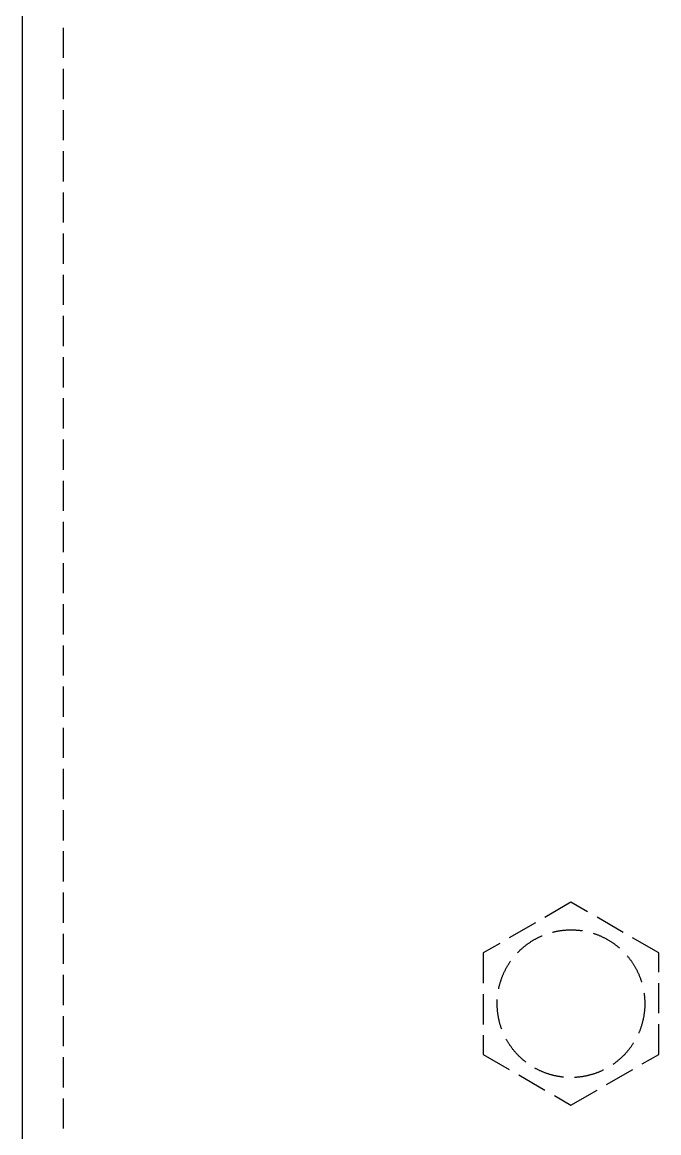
# Model space of a CAD drawing. Extents: x 184 to 644, y -178 to 161.
# Drawn here: x 293.5 to 316.7, y -10.65 to 29.8 of the extents above; entities that cross this region are included whole.
import ezdxf

# ---------------------------------------------------------------- set-up
doc = ezdxf.new("R2010")
doc.units = 0
doc.layers.add('BLACK', color=7, linetype='CONTINUOUS')

msp = doc.modelspace()

# ---------------------------------------------------------------- linework, layer by layer
at = {"layer": 'BLACK', "linetype": 'CONTINUOUS'}
for p, q in [((293.5, 61.5), (293.5, -178.5)), ((295, 28.5), (295, 29.6)), ((295, 27), (295, 28.1)), ((295, 25.5), (295, 26.6)), ((295, 24), (295, 25.1)), ((295, 22.5), (295, 23.6)), ((295, 21), (295, 22.1)), ((295, 19.5), (295, 20.6)), ((295, 18), (295, 19.1)), ((295, 16.5), (295, 17.6)), ((295, 15), (295, 16.1)), ((295, 13.5), (295, 14.6)), ((295, 12), (295, 13.1)), ((295, 10.5), (295, 11.6)), ((295, 9), (295, 10.1)), ((295, 7.5), (295, 8.6)), ((295, 6), (295, 7.1)), ((295, 4.5), (295, 5.6)), ((295, 3), (295, 4.1)), ((295, 1.5), (295, 2.6)), ((295, 0), (295, 1.1)), ((295, -1.5), (295, -0.4)), ((295, -3), (295, -1.9)), ((313.5, -2.254958), (312.547372, -2.804958)), ((314.101924, -2.602479), (313.5, -2.254958)), ((315.400962, -3.352479), (314.448334, -2.802479)), ((312.200962, -3.004958), (311.248334, -3.554958)), ((295, -4.5), (295, -3.4)), ((312.100297, -3.652843), (312.120397, -3.640715)), ((312.120397, -3.640715), (312.140601, -3.628764)), ((312.140601, -3.628764), (312.16091, -3.61699)), ((312.16091, -3.61699), (312.18132, -3.605393)), ((312.18132, -3.605393), (312.20183, -3.593975)), ((312.20183, -3.593975), (312.222439, -3.582736)), ((312.222439, -3.582736), (312.243146, -3.571677)), ((312.243146, -3.571677), (312.263949, -3.5608)), ((312.263949, -3.5608), (312.284845, -3.550105)), ((312.284845, -3.550105), (312.305834, -3.539592)), ((312.305834, -3.539592), (312.326914, -3.529263)), ((312.326914, -3.529263), (312.348083, -3.519118)), ((312.348083, -3.519118), (312.36934, -3.509158)), ((312.36934, -3.509158), (312.390684, -3.499384)), ((312.390684, -3.499384), (312.412111, -3.489797)), ((312.412111, -3.489797), (312.433622, -3.480397)), ((312.433622, -3.480397), (312.452164, -3.472473)), ((312.830777, -3.344575), (312.853538, -3.338834)), ((312.853538, -3.338834), (312.876349, -3.333292)), ((312.876349, -3.333292), (312.899208, -3.327949)), ((312.899208, -3.327949), (312.922112, -3.322806)), ((312.922112, -3.322806), (312.945061, -3.317864)), ((312.945061, -3.317864), (312.968051, -3.313121)), ((312.968051, -3.313121), (312.991082, -3.308579)), ((312.991082, -3.308579), (313.014152, -3.304239)), ((313.014152, -3.304239), (313.037259, -3.3001)), ((313.037259, -3.3001), (313.060401, -3.296163)), ((313.060401, -3.296163), (313.083577, -3.292428)), ((313.083577, -3.292428), (313.106784, -3.288895)), ((313.106784, -3.288895), (313.130021, -3.285565)), ((313.130021, -3.285565), (313.153286, -3.282438)), ((313.153286, -3.282438), (313.176578, -3.279513)), ((313.176578, -3.279513), (313.199895, -3.276793)), ((313.199895, -3.276793), (313.223234, -3.274276)), ((313.223234, -3.274276), (313.246594, -3.271962)), ((313.246594, -3.271962), (313.269974, -3.269853)), ((313.269974, -3.269853), (313.293371, -3.267948)), ((313.293371, -3.267948), (313.316784, -3.266247)), ((313.316784, -3.266247), (313.340211, -3.26475)), ((313.340211, -3.26475), (313.36365, -3.263458)), ((313.36365, -3.263458), (313.387099, -3.26237)), ((313.387099, -3.26237), (313.410557, -3.261487)), ((313.410557, -3.261487), (313.434022, -3.260809)), ((313.434022, -3.260809), (313.457492, -3.260336)), ((313.457492, -3.260336), (313.480965, -3.260067)), ((313.480965, -3.260067), (313.504439, -3.260004)), ((313.504439, -3.260004), (313.527913, -3.260145)), ((313.527913, -3.260145), (313.551386, -3.260491)), ((313.551386, -3.260491), (313.574854, -3.261042)), ((313.574854, -3.261042), (313.598316, -3.261797)), ((313.598316, -3.261797), (313.621771, -3.262758)), ((313.621771, -3.262758), (313.645217, -3.263923)), ((313.645217, -3.263923), (313.668651, -3.265292)), ((313.668651, -3.265292), (313.692073, -3.266866)), ((313.692073, -3.266866), (313.71548, -3.268644)), ((313.71548, -3.268644), (313.738871, -3.270627)), ((313.738871, -3.270627), (313.762244, -3.272813)), ((313.762244, -3.272813), (313.785596, -3.275204)), ((313.785596, -3.275204), (313.808927, -3.277798)), ((313.808927, -3.277798), (313.832234, -3.280596)), ((313.832234, -3.280596), (313.855516, -3.283596)), ((313.855516, -3.283596), (313.878771, -3.2868)), ((313.878771, -3.2868), (313.901997, -3.290207)), ((313.901997, -3.290207), (313.921924, -3.293295)), ((314.310863, -3.385122), (314.333215, -3.392295)), ((314.333215, -3.392295), (314.355503, -3.399664)), ((314.355503, -3.399664), (314.377726, -3.407226)), ((314.377726, -3.407226), (314.399882, -3.414983)), ((314.399882, -3.414983), (314.42197, -3.422932)), ((314.42197, -3.422932), (314.443987, -3.431074)), ((314.443987, -3.431074), (314.465933, -3.439408)), ((314.465933, -3.439408), (314.487805, -3.447932)), ((314.487805, -3.447932), (314.509601, -3.456648)), ((314.509601, -3.456648), (314.531321, -3.465553)), ((314.531321, -3.465553), (314.552963, -3.474648)), ((314.552963, -3.474648), (314.574524, -3.483931)), ((314.574524, -3.483931), (314.596003, -3.493401)), ((314.596003, -3.493401), (314.617399, -3.503059)), ((314.617399, -3.503059), (314.63871, -3.512903)), ((314.63871, -3.512903), (314.659934, -3.522933)), ((314.659934, -3.522933), (314.681069, -3.533148)), ((314.681069, -3.533148), (314.702115, -3.543546)), ((314.702115, -3.543546), (314.723069, -3.554128)), ((314.723069, -3.554128), (314.743931, -3.564893)), ((314.743931, -3.564893), (314.764697, -3.575839)), ((314.764697, -3.575839), (314.785367, -3.586966)), ((314.785367, -3.586966), (314.805939, -3.598272)), ((314.805939, -3.598272), (314.826412, -3.609758)), ((314.826412, -3.609758), (314.846784, -3.621422)), ((314.846784, -3.621422), (314.867053, -3.633264)), ((314.867053, -3.633264), (314.887218, -3.645282)), ((316.7, -4.102479), (315.747372, -3.552479)), ((310.901924, -3.754958), (310.3, -4.102479)), ((311.586142, -4.059697), (311.60271, -4.043067)), ((311.60271, -4.043067), (311.619424, -4.026583)), ((311.619424, -4.026583), (311.63628, -4.010245)), ((311.63628, -4.010245), (311.653278, -3.994056)), ((311.653278, -3.994056), (311.670417, -3.978015)), ((311.670417, -3.978015), (311.687695, -3.962124)), ((311.687695, -3.962124), (311.705112, -3.946384)), ((311.705112, -3.946384), (311.722665, -3.930797)), ((311.722665, -3.930797), (311.740353, -3.915364)), ((311.740353, -3.915364), (311.758175, -3.900086)), ((311.758175, -3.900086), (311.77613, -3.884964)), ((311.77613, -3.884964), (311.794217, -3.869999)), ((311.794217, -3.869999), (311.812433, -3.855193)), ((311.812433, -3.855193), (311.830777, -3.840546)), ((311.830777, -3.840546), (311.849249, -3.82606)), ((311.849249, -3.82606), (311.867847, -3.811735)), ((311.867847, -3.811735), (311.886568, -3.797574)), ((311.886568, -3.797574), (311.905413, -3.783576)), ((311.905413, -3.783576), (311.924379, -3.769743)), ((311.924379, -3.769743), (311.943465, -3.756077)), ((311.943465, -3.756077), (311.96267, -3.742577)), ((311.96267, -3.742577), (311.981992, -3.729246)), ((311.981992, -3.729246), (312.001429, -3.716083)), ((312.001429, -3.716083), (312.02098, -3.703091)), ((312.02098, -3.703091), (312.040644, -3.69027)), ((312.040644, -3.69027), (312.06042, -3.677621)), ((312.06042, -3.677621), (312.080304, -3.665145)), ((312.080304, -3.665145), (312.100297, -3.652843)), ((314.887218, -3.645282), (314.907277, -3.657475)), ((314.907277, -3.657475), (314.927229, -3.669843)), ((314.927229, -3.669843), (314.947073, -3.682384)), ((314.947073, -3.682384), (314.966806, -3.695099)), ((314.966806, -3.695099), (314.986428, -3.707985)), ((314.986428, -3.707985), (315.005936, -3.721041)), ((315.005936, -3.721041), (315.02533, -3.734268)), ((315.02533, -3.734268), (315.044608, -3.747663)), ((315.044608, -3.747663), (315.063767, -3.761226)), ((315.063767, -3.761226), (315.082808, -3.774956)), ((315.082808, -3.774956), (315.101729, -3.788851)), ((315.101729, -3.788851), (315.120527, -3.802911)), ((315.120527, -3.802911), (315.139202, -3.817134)), ((315.139202, -3.817134), (315.157752, -3.83152)), ((315.157752, -3.83152), (315.176176, -3.846067)), ((315.176176, -3.846067), (315.194472, -3.860774)), ((315.194472, -3.860774), (315.212639, -3.875641)), ((315.212639, -3.875641), (315.230676, -3.890665)), ((315.230676, -3.890665), (315.248581, -3.905846)), ((315.248581, -3.905846), (315.263855, -3.919011)), ((310.3, -4.102479), (310.3, -5.202479)), ((311.261937, -4.457628), (311.275046, -4.438154)), ((311.275046, -4.438154), (311.288323, -4.418796)), ((311.288323, -4.418796), (311.299864, -4.40226)), ((311.553443, -4.093386), (311.569719, -4.07647)), ((311.569719, -4.07647), (311.586142, -4.059697)), ((315.545285, -4.202742), (315.560454, -4.220657)), ((315.560454, -4.220657), (315.575467, -4.238703)), ((315.575467, -4.238703), (315.590322, -4.25688)), ((315.590322, -4.25688), (315.605017, -4.275186)), ((315.605017, -4.275186), (315.619552, -4.293619)), ((315.619552, -4.293619), (315.633926, -4.312178)), ((315.633926, -4.312178), (315.648137, -4.330862)), ((315.648137, -4.330862), (315.662185, -4.34967)), ((315.662185, -4.34967), (315.676068, -4.368599)), ((315.676068, -4.368599), (315.689785, -4.387649)), ((315.689785, -4.387649), (315.703336, -4.406818)), ((315.703336, -4.406818), (315.716718, -4.426104)), ((315.716718, -4.426104), (315.729932, -4.445506)), ((315.729932, -4.445506), (315.742976, -4.465023)), ((316.7, -4.797521), (316.7, -4.102479)), ((311.036791, -4.868936), (311.046318, -4.847482)), ((311.046318, -4.847482), (311.056033, -4.826112)), ((311.056033, -4.826112), (311.065934, -4.804827)), ((311.065934, -4.804827), (311.07602, -4.78363)), ((311.07602, -4.78363), (311.08629, -4.762521)), ((311.08629, -4.762521), (311.096745, -4.741503)), ((311.096745, -4.741503), (311.107382, -4.720577)), ((311.107382, -4.720577), (311.118202, -4.699745)), ((311.118202, -4.699745), (311.129203, -4.679007)), ((311.129203, -4.679007), (311.140385, -4.658367)), ((311.140385, -4.658367), (311.151746, -4.637825)), ((311.151746, -4.637825), (311.163286, -4.617383)), ((311.163286, -4.617383), (311.175004, -4.597042)), ((311.175004, -4.597042), (311.1869, -4.576804)), ((311.1869, -4.576804), (311.198971, -4.556671)), ((311.198971, -4.556671), (311.211217, -4.536644)), ((311.211217, -4.536644), (311.223638, -4.516725)), ((311.223638, -4.516725), (311.236232, -4.496915)), ((311.236232, -4.496915), (311.248999, -4.477215)), ((311.248999, -4.477215), (311.261937, -4.457628)), ((315.742976, -4.465023), (315.75585, -4.484653)), ((315.75585, -4.484653), (315.768551, -4.504395)), ((315.768551, -4.504395), (315.78108, -4.524246)), ((315.78108, -4.524246), (315.793435, -4.544206)), ((315.793435, -4.544206), (315.805615, -4.564274)), ((315.805615, -4.564274), (315.81762, -4.584447)), ((315.81762, -4.584447), (315.829449, -4.604723)), ((315.829449, -4.604723), (315.841099, -4.625103)), ((315.841099, -4.625103), (315.852572, -4.645583)), ((315.852572, -4.645583), (315.863866, -4.666162)), ((315.863866, -4.666162), (315.874979, -4.686839)), ((315.874979, -4.686839), (315.885912, -4.707613)), ((315.885912, -4.707613), (315.896662, -4.728481)), ((315.896662, -4.728481), (315.907231, -4.749442)), ((315.907231, -4.749442), (315.917616, -4.770494)), ((315.917616, -4.770494), (315.927817, -4.791637)), ((315.927817, -4.791637), (315.937833, -4.812867)), ((315.937833, -4.812867), (315.947663, -4.834184)), ((315.947663, -4.834184), (315.957307, -4.855587)), ((295, -6), (295, -4.9)), ((310.898001, -5.267577), (310.904055, -5.244896)), ((310.904055, -5.244896), (310.910307, -5.222269)), ((310.910307, -5.222269), (310.916757, -5.199698)), ((310.916757, -5.199698), (310.923402, -5.177184)), ((310.923402, -5.177184), (310.930245, -5.154728)), ((310.930245, -5.154728), (310.937282, -5.132334)), ((310.937282, -5.132334), (310.944515, -5.110001)), ((310.944515, -5.110001), (310.951943, -5.087733)), ((310.951943, -5.087733), (310.959565, -5.06553)), ((310.959565, -5.06553), (310.96738, -5.043394)), ((310.96738, -5.043394), (310.975388, -5.021328)), ((310.975388, -5.021328), (310.983588, -4.999332)), ((310.983588, -4.999332), (310.99198, -4.977409)), ((310.99198, -4.977409), (311.000563, -4.955559)), ((311.000563, -4.955559), (311.009336, -4.933786)), ((311.009336, -4.933786), (311.018299, -4.91209)), ((311.018299, -4.91209), (311.02745, -4.890472)), ((311.02745, -4.890472), (311.036791, -4.868936)), ((315.957307, -4.855587), (315.966764, -4.877072)), ((315.966764, -4.877072), (315.976033, -4.898639)), ((315.976033, -4.898639), (315.985114, -4.920286)), ((315.985114, -4.920286), (315.994005, -4.942012)), ((315.994005, -4.942012), (316.002706, -4.963814)), ((316.002706, -4.963814), (316.011217, -4.985692)), ((316.011217, -4.985692), (316.019536, -5.007643)), ((316.019536, -5.007643), (316.027664, -5.029666)), ((316.027664, -5.029666), (316.035599, -5.051758)), ((316.035599, -5.051758), (316.043341, -5.07392)), ((316.043341, -5.07392), (316.050889, -5.096147)), ((316.050889, -5.096147), (316.058243, -5.11844)), ((316.058243, -5.11844), (316.065402, -5.140797)), ((316.065402, -5.140797), (316.071396, -5.16005)), ((316.7, -6.297521), (316.7, -5.197521)), ((310.3, -5.602479), (310.3, -6.702479)), ((310.865852, -5.40469), (310.870711, -5.381724)), ((310.870711, -5.381724), (310.87577, -5.358801)), ((310.87577, -5.358801), (310.881029, -5.335923)), ((310.881029, -5.335923), (310.886487, -5.313092)), ((310.886487, -5.313092), (310.892145, -5.290309)), ((310.892145, -5.290309), (310.898001, -5.267577)), ((316.160052, -5.549724), (316.163444, -5.572952)), ((316.163444, -5.572952), (316.166633, -5.596209)), ((316.166633, -5.596209), (316.169619, -5.619493)), ((316.169619, -5.619493), (316.172401, -5.642802)), ((316.172401, -5.642802), (316.17498, -5.666134)), ((310.810025, -5.938422), (310.810228, -5.914949)), ((310.810026, -5.961897), (310.810025, -5.938422)), ((310.810233, -5.985371), (310.810026, -5.961897)), ((310.810228, -5.914949), (310.810637, -5.891478)), ((310.810644, -6.008842), (310.810233, -5.985371)), ((310.810637, -5.891478), (310.81125, -5.868011)), ((310.81126, -6.032308), (310.810644, -6.008842)), ((310.81125, -5.868011), (310.812068, -5.844551)), ((310.81208, -6.055769), (310.81126, -6.032308)), ((310.812068, -5.844551), (310.81309, -5.821098)), ((310.813106, -6.079221), (310.81208, -6.055769)), ((310.81309, -5.821098), (310.814132, -5.800961)), ((316.17498, -5.666134), (316.177356, -5.689489)), ((316.177356, -5.689489), (316.179527, -5.712862)), ((316.179527, -5.712862), (316.181495, -5.736255)), ((316.181495, -5.736255), (316.183258, -5.759663)), ((316.183258, -5.759663), (316.184816, -5.783086)), ((316.184816, -5.783086), (316.186171, -5.806521)), ((316.186171, -5.806521), (316.187321, -5.829968)), ((316.18744, -6.067336), (316.186313, -6.090784)), ((316.187321, -5.829968), (316.188266, -5.853423)), ((316.188361, -6.04388), (316.18744, -6.067336)), ((316.188266, -5.853423), (316.189006, -5.876886)), ((316.189078, -6.020416), (316.188361, -6.04388)), ((316.189006, -5.876886), (316.189542, -5.900355)), ((316.18959, -5.996947), (316.189078, -6.020416)), ((316.189542, -5.900355), (316.189873, -5.923827)), ((316.189898, -5.973474), (316.18959, -5.996947)), ((316.189873, -5.923827), (316.189999, -5.947301)), ((316.19, -5.95), (316.189898, -5.973474)), ((316.189999, -5.947301), (316.19, -5.95)), ((295, -7.5), (295, -6.4)), ((310.814335, -6.102663), (310.813106, -6.079221)), ((310.81577, -6.126094), (310.814335, -6.102663)), ((310.817409, -6.149511), (310.81577, -6.126094)), ((310.819252, -6.172913), (310.817409, -6.149511)), ((310.821299, -6.196298), (310.819252, -6.172913)), ((310.823551, -6.219665), (310.821299, -6.196298)), ((310.826006, -6.243011), (310.823551, -6.219665)), ((310.828665, -6.266334), (310.826006, -6.243011)), ((310.831527, -6.289634), (310.828665, -6.266334)), ((310.834592, -6.312907), (310.831527, -6.289634)), ((310.837861, -6.336153), (310.834592, -6.312907)), ((310.841332, -6.35937), (310.837861, -6.336153)), ((310.845005, -6.382555), (310.841332, -6.35937)), ((310.848881, -6.405708), (310.845005, -6.382555)), ((310.852959, -6.428825), (310.848881, -6.405708)), ((310.857238, -6.451907), (310.852959, -6.428825)), ((310.861719, -6.47495), (310.857238, -6.451907)), ((316.140577, -6.463276), (316.135997, -6.4863)), ((316.144956, -6.440214), (316.140577, -6.463276)), ((316.149133, -6.417114), (316.144956, -6.440214)), ((316.153108, -6.393978), (316.149133, -6.417114)), ((316.156882, -6.370809), (316.153108, -6.393978)), ((316.160453, -6.347607), (316.156882, -6.370809)), ((316.163821, -6.324376), (316.160453, -6.347607)), ((316.166987, -6.301115), (316.163821, -6.324376)), ((316.169949, -6.277829), (316.166987, -6.301115)), ((316.172708, -6.254517), (316.169949, -6.277829)), ((316.175264, -6.231182), (316.172708, -6.254517)), ((316.177616, -6.207825), (316.175264, -6.231182)), ((316.179764, -6.184449), (316.177616, -6.207825)), ((316.181708, -6.161055), (316.179764, -6.184449)), ((316.183447, -6.137645), (316.181708, -6.161055)), ((316.184983, -6.114221), (316.183447, -6.137645)), ((316.186313, -6.090784), (316.184983, -6.114221)), ((310.8664, -6.497953), (310.861719, -6.47495)), ((310.871282, -6.520914), (310.8664, -6.497953)), ((310.876364, -6.543832), (310.871282, -6.520914)), ((310.881646, -6.566705), (310.876364, -6.543832)), ((310.887128, -6.58953), (310.881646, -6.566705)), ((310.892808, -6.612307), (310.887128, -6.58953)), ((310.898687, -6.635034), (310.892808, -6.612307)), ((310.904764, -6.657708), (310.898687, -6.635034)), ((310.911039, -6.680329), (310.904764, -6.657708)), ((310.917511, -6.702893), (310.911039, -6.680329)), ((310.924179, -6.725401), (310.917511, -6.702893)), ((310.931044, -6.747849), (310.924179, -6.725401)), ((310.938104, -6.770237), (310.931044, -6.747849)), ((310.945359, -6.792562), (310.938104, -6.770237)), ((310.952809, -6.814823), (310.945359, -6.792562)), ((310.960453, -6.837019), (310.952809, -6.814823)), ((310.968291, -6.859146), (310.960453, -6.837019)), ((310.976321, -6.881205), (310.968291, -6.859146)), ((316.027773, -6.870034), (316.019648, -6.892058)), ((316.035706, -6.84794), (316.027773, -6.870034)), ((316.043445, -6.825778), (316.035706, -6.84794)), ((316.050991, -6.80355), (316.043445, -6.825778)), ((316.058342, -6.781256), (316.050991, -6.80355)), ((316.065499, -6.758899), (316.058342, -6.781256)), ((316.07246, -6.73648), (316.065499, -6.758899)), ((316.079225, -6.714001), (316.07246, -6.73648)), ((316.085794, -6.691464), (316.079225, -6.714001)), ((316.092166, -6.668871), (316.085794, -6.691464)), ((316.09834, -6.646223), (316.092166, -6.668871)), ((316.104317, -6.623522), (316.09834, -6.646223)), ((316.110096, -6.60077), (316.104317, -6.623522)), ((316.115675, -6.577968), (316.110096, -6.60077)), ((316.121055, -6.555118), (316.115675, -6.577968)), ((316.126236, -6.532223), (316.121055, -6.555118)), ((316.131217, -6.509282), (316.126236, -6.532223)), ((316.135997, -6.4863), (316.131217, -6.509282)), ((316.7, -7.797521), (316.7, -6.697521)), ((310.3, -7.102479), (310.3, -7.797521)), ((311.151902, -7.262454), (311.14213, -7.244816)), ((311.163445, -7.282895), (311.151902, -7.262454)), ((315.976158, -7.001067), (315.96821, -7.019599)), ((315.985236, -6.979418), (315.976158, -7.001067)), ((315.994125, -6.957692), (315.985236, -6.979418)), ((316.002823, -6.935888), (315.994125, -6.957692)), ((316.011331, -6.91401), (316.002823, -6.935888)), ((316.019648, -6.892058), (316.011331, -6.91401)), ((311.175165, -7.303234), (311.163445, -7.282895)), ((311.187063, -7.32347), (311.175165, -7.303234)), ((311.199136, -7.343602), (311.187063, -7.32347)), ((311.211385, -7.363627), (311.199136, -7.343602)), ((311.223808, -7.383545), (311.211385, -7.363627)), ((311.236405, -7.403354), (311.223808, -7.383545)), ((311.249174, -7.423052), (311.236405, -7.403354)), ((311.262114, -7.442638), (311.249174, -7.423052)), ((311.275225, -7.46211), (311.262114, -7.442638)), ((311.288505, -7.481467), (311.275225, -7.46211)), ((311.301954, -7.500707), (311.288505, -7.481467)), ((311.31557, -7.51983), (311.301954, -7.500707)), ((311.329352, -7.538832), (311.31557, -7.51983)), ((311.3433, -7.557714), (311.329352, -7.538832)), ((311.357412, -7.576473), (311.3433, -7.557714)), ((311.371687, -7.595109), (311.357412, -7.576473)), ((311.386124, -7.613619), (311.371687, -7.595109)), ((311.400722, -7.632002), (311.386124, -7.613619)), ((311.41548, -7.650258), (311.400722, -7.632002)), ((311.430397, -7.668384), (311.41548, -7.650258)), ((311.445471, -7.686379), (311.430397, -7.668384)), ((315.562188, -7.677275), (315.547037, -7.695205)), ((315.577183, -7.659214), (315.562188, -7.677275)), ((315.592019, -7.641022), (315.577183, -7.659214)), ((315.606696, -7.622702), (315.592019, -7.641022)), ((315.621213, -7.604254), (315.606696, -7.622702)), ((315.635568, -7.58568), (315.621213, -7.604254)), ((315.649761, -7.566981), (315.635568, -7.58568)), ((315.663789, -7.54816), (315.649761, -7.566981)), ((315.677653, -7.529217), (315.663789, -7.54816)), ((315.691352, -7.510153), (315.677653, -7.529217)), ((315.704883, -7.490971), (315.691352, -7.510153)), ((315.718246, -7.471671), (315.704883, -7.490971)), ((315.731441, -7.452256), (315.718246, -7.471671)), ((315.744465, -7.432726), (315.731441, -7.452256)), ((315.757319, -7.413083), (315.744465, -7.432726)), ((315.770001, -7.393329), (315.757319, -7.413083)), ((315.782509, -7.373464), (315.770001, -7.393329)), ((295, -9), (295, -7.9)), ((310.3, -7.797521), (311.252628, -8.347521)), ((311.460702, -7.704242), (311.445471, -7.686379)), ((311.476088, -7.721971), (311.460702, -7.704242)), ((311.491628, -7.739565), (311.476088, -7.721971)), ((311.507321, -7.757023), (311.491628, -7.739565)), ((311.523166, -7.774343), (311.507321, -7.757023)), ((311.539162, -7.791525), (311.523166, -7.774343)), ((311.555307, -7.808566), (311.539162, -7.791525)), ((311.5716, -7.825466), (311.555307, -7.808566)), ((311.588039, -7.842223), (311.5716, -7.825466)), ((311.604625, -7.858835), (311.588039, -7.842223)), ((311.621354, -7.875303), (311.604625, -7.858835)), ((311.638227, -7.891623), (311.621354, -7.875303)), ((311.655242, -7.907796), (311.638227, -7.891623)), ((311.672397, -7.92382), (311.655242, -7.907796)), ((311.689691, -7.939694), (311.672397, -7.92382)), ((311.707123, -7.955416), (311.689691, -7.939694)), ((311.724692, -7.970985), (311.707123, -7.955416)), ((311.742395, -7.9864), (311.724692, -7.970985)), ((311.760233, -8.00166), (311.742395, -7.9864)), ((311.778203, -8.016764), (311.760233, -8.00166)), ((311.796304, -8.031711), (311.778203, -8.016764)), ((311.814535, -8.046499), (311.796304, -8.031711)), ((311.832895, -8.061128), (311.814535, -8.046499)), ((311.851381, -8.075595), (311.832895, -8.061128)), ((315.139455, -8.082671), (315.120782, -8.096897)), ((315.158004, -8.068283), (315.139455, -8.082671)), ((315.176426, -8.053734), (315.158004, -8.068283)), ((315.19472, -8.039024), (315.176426, -8.053734)), ((315.212886, -8.024156), (315.19472, -8.039024)), ((315.230921, -8.009129), (315.212886, -8.024156)), ((315.248824, -7.993946), (315.230921, -8.009129)), ((315.266594, -7.978607), (315.248824, -7.993946)), ((315.284229, -7.963113), (315.266594, -7.978607)), ((315.301729, -7.947467), (315.284229, -7.963113)), ((315.319091, -7.931668), (315.301729, -7.947467)), ((315.336315, -7.915718), (315.319091, -7.931668)), ((315.353399, -7.899618), (315.336315, -7.915718)), ((315.370342, -7.88337), (315.353399, -7.899618)), ((315.387142, -7.866975), (315.370342, -7.88337)), ((315.403799, -7.850434), (315.387142, -7.866975)), ((315.420311, -7.833748), (315.403799, -7.850434)), ((315.436676, -7.816919), (315.420311, -7.833748)), ((315.452894, -7.799947), (315.436676, -7.816919)), ((315.468963, -7.782835), (315.452894, -7.799947)), ((315.484883, -7.765583), (315.468963, -7.782835)), ((315.500651, -7.748192), (315.484883, -7.765583)), ((315.516267, -7.730665), (315.500651, -7.748192)), ((315.531729, -7.713002), (315.516267, -7.730665)), ((315.547037, -7.695205), (315.531729, -7.713002)), ((316.098076, -8.145042), (316.7, -7.797521)), ((312.20211, -8.306179), (312.184484, -8.296384)), ((312.222721, -8.317416), (312.20211, -8.306179)), ((312.243429, -8.328472), (312.222721, -8.317416)), ((312.264232, -8.339347), (312.243429, -8.328472)), ((312.28513, -8.35004), (312.264232, -8.339347)), ((312.30612, -8.36055), (312.28513, -8.35004)), ((312.327202, -8.370877), (312.30612, -8.36055)), ((312.348372, -8.381019), (312.327202, -8.370877)), ((312.36963, -8.390976), (312.348372, -8.381019)), ((312.390975, -8.400747), (312.36963, -8.390976)), ((312.412403, -8.410332), (312.390975, -8.400747)), ((312.433915, -8.419729), (312.412403, -8.410332)), ((312.455508, -8.428938), (312.433915, -8.419729)), ((312.47718, -8.437959), (312.455508, -8.428938)), ((312.49893, -8.44679), (312.47718, -8.437959)), ((312.520757, -8.455431), (312.49893, -8.44679)), ((312.542658, -8.463881), (312.520757, -8.455431)), ((312.564632, -8.472139), (312.542658, -8.463881)), ((312.586677, -8.480206), (312.564632, -8.472139)), ((312.608792, -8.488079), (312.586677, -8.480206)), ((312.630974, -8.49576), (312.608792, -8.488079)), ((314.380277, -8.491892), (314.358061, -8.499477)), ((314.402425, -8.484113), (314.380277, -8.491892)), ((314.424505, -8.476142), (314.402425, -8.484113)), ((314.446514, -8.467978), (314.424505, -8.476142)), ((314.468451, -8.459622), (314.446514, -8.467978)), ((314.490314, -8.451075), (314.468451, -8.459622)), ((314.512102, -8.442338), (314.490314, -8.451075)), ((314.533813, -8.433411), (314.512102, -8.442338)), ((314.555446, -8.424295), (314.533813, -8.433411)), ((314.576997, -8.41499), (314.555446, -8.424295)), ((314.598467, -8.405498), (314.576997, -8.41499)), ((314.619853, -8.395819), (314.598467, -8.405498)), ((314.641154, -8.385953), (314.619853, -8.395819)), ((314.662368, -8.375902), (314.641154, -8.385953)), ((314.683494, -8.365666), (314.662368, -8.375902)), ((314.799038, -8.895042), (315.751666, -8.345042)), ((315.044869, -8.152153), (315.028318, -8.163672)), ((315.064027, -8.138588), (315.044869, -8.152153)), ((315.083067, -8.124856), (315.064027, -8.138588)), ((315.101985, -8.110959), (315.083067, -8.124856)), ((315.120782, -8.096897), (315.101985, -8.110959)), ((311.599038, -8.547521), (312.551666, -9.097521)), ((312.653223, -8.503247), (312.630974, -8.49576)), ((312.675536, -8.510539), (312.653223, -8.503247)), ((312.697912, -8.517636), (312.675536, -8.510539)), ((312.720349, -8.524538), (312.697912, -8.517636)), ((312.742846, -8.531243), (312.720349, -8.524538)), ((312.7654, -8.537752), (312.742846, -8.531243)), ((312.78801, -8.544064), (312.7654, -8.537752)), ((312.810674, -8.550179), (312.78801, -8.544064)), ((312.833391, -8.556095), (312.810674, -8.550179)), ((312.856159, -8.561813), (312.833391, -8.556095)), ((312.878975, -8.567332), (312.856159, -8.561813)), ((312.901839, -8.572652), (312.878975, -8.567332)), ((312.924749, -8.577772), (312.901839, -8.572652)), ((312.947702, -8.582692), (312.924749, -8.577772)), ((312.970697, -8.587411), (312.947702, -8.582692)), ((312.993733, -8.59193), (312.970697, -8.587411)), ((313.016807, -8.596247), (312.993733, -8.59193)), ((313.039918, -8.600363), (313.016807, -8.596247)), ((313.063064, -8.604277), (313.039918, -8.600363)), ((313.086243, -8.607989), (313.063064, -8.604277)), ((313.109454, -8.611498), (313.086243, -8.607989)), ((313.132694, -8.614805), (313.109454, -8.611498)), ((313.155963, -8.617909), (313.132694, -8.614805)), ((313.179258, -8.62081), (313.155963, -8.617909)), ((313.202577, -8.623507), (313.179258, -8.62081)), ((313.225919, -8.626001), (313.202577, -8.623507)), ((313.645536, -8.63606), (313.625397, -8.637076)), ((313.66897, -8.634688), (313.645536, -8.63606)), ((313.692392, -8.633111), (313.66897, -8.634688)), ((313.715799, -8.63133), (313.692392, -8.633111)), ((313.739189, -8.629345), (313.715799, -8.63133)), ((313.762562, -8.627155), (313.739189, -8.629345)), ((313.785914, -8.624762), (313.762562, -8.627155)), ((313.809244, -8.622165), (313.785914, -8.624762)), ((313.832551, -8.619365), (313.809244, -8.622165)), ((313.855833, -8.616361), (313.832551, -8.619365)), ((313.879088, -8.613155), (313.855833, -8.616361)), ((313.902313, -8.609745), (313.879088, -8.613155)), ((313.925508, -8.606133), (313.902313, -8.609745)), ((313.948671, -8.602319), (313.925508, -8.606133)), ((313.971799, -8.598302), (313.948671, -8.602319)), ((313.994892, -8.594084), (313.971799, -8.598302)), ((314.017947, -8.589665), (313.994892, -8.594084)), ((314.040962, -8.585045), (314.017947, -8.589665)), ((314.063936, -8.580224), (314.040962, -8.585045)), ((314.086868, -8.575202), (314.063936, -8.580224)), ((314.109754, -8.569981), (314.086868, -8.575202)), ((314.132594, -8.56456), (314.109754, -8.569981)), ((314.155386, -8.55894), (314.132594, -8.56456)), ((314.178128, -8.553122), (314.155386, -8.55894)), ((314.200819, -8.547105), (314.178128, -8.553122)), ((314.223456, -8.54089), (314.200819, -8.547105)), ((314.246038, -8.534478), (314.223456, -8.54089)), ((314.268563, -8.527869), (314.246038, -8.534478)), ((314.29103, -8.521064), (314.268563, -8.527869)), ((314.313436, -8.514064), (314.29103, -8.521064)), ((314.33578, -8.506867), (314.313436, -8.514064)), ((314.358061, -8.499477), (314.33578, -8.506867)), ((312.898076, -9.297521), (313.5, -9.645042)), ((313.5, -9.645042), (314.452628, -9.095042)), ((295, -10.5), (295, -9.4))]:
    msp.add_line(p, q, dxfattribs=at)

doc.saveas('drawing.dxf')
